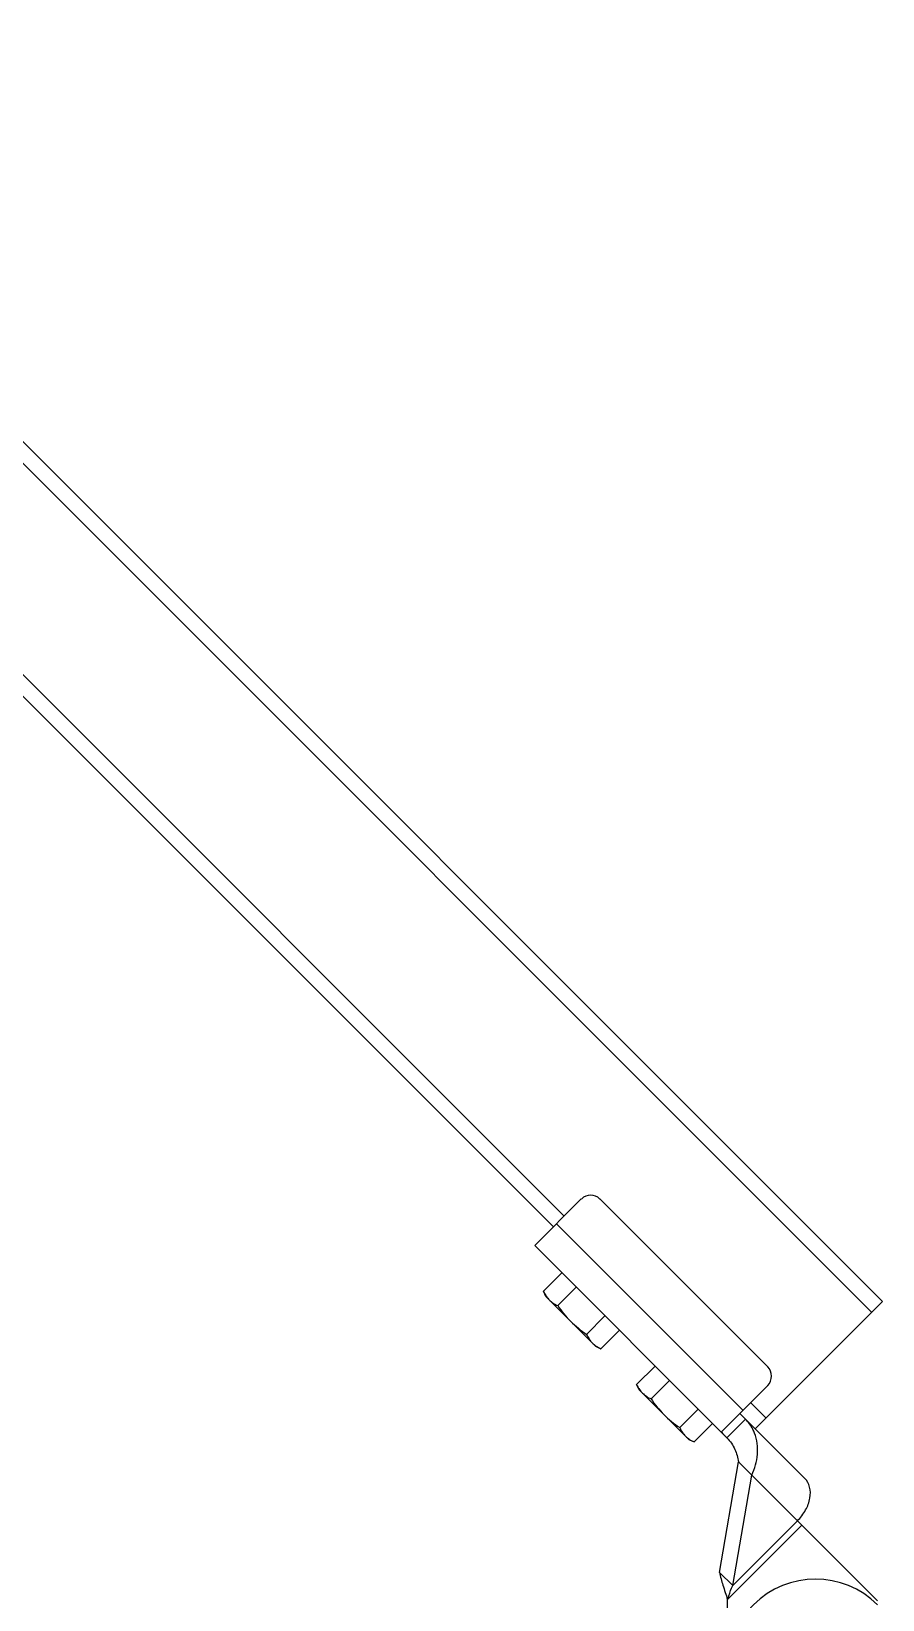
# Model space of a CAD drawing. Extents: x 4995099 to 5303443, y 4627657 to 4889583.
# Drawn here: x 5041850 to 5044734, y 4731816 to 4737128 of the extents above; entities that cross this region are included whole.
import ezdxf

# ---------------------------------------------------------------- set-up
doc = ezdxf.new("R2010")
doc.units = 0
doc.header["$LTSCALE"] = 1000
doc.header["$MEASUREMENT"] = 0
doc.layers.get('0').update_dxf_attribs({"color": 4, "linetype": 'CONTINUOUS'})

msp = doc.modelspace()

# ---------------------------------------------------------------- linework, layer by layer
at = {"linetype": 'Continuous'}
for p, q in [((5039435.8, 4738050), (5044696.9, 4732789)), ((5039472.7, 4738086.8), (5044733.7, 4732825.8)), ((5039762.1, 4737008.1), (5043655, 4733115.2)), ((5039725.2, 4736971.3), (5043618.2, 4733078.4)), ((5043555, 4733015.2), (5043712.9, 4733173.1)), ((5043776, 4733173.1), (5044344.3, 4732604.8)), ((5043628.7, 4733088.9), (5044260.1, 4732457.5)), ((5044206, 4732364.3), (5043555, 4733015.2)), ((5043647.2, 4732923), (5043584.6, 4732860.4)), ((5043592.9, 4732842.6), (5043584.6, 4732860.4)), ((5043592.9, 4732842.6), (5043761.3, 4732674.3)), ((5043695.9, 4732874.4), (5043633.2, 4732811.8)), ((5044733.7, 4732825.8), (5044302.2, 4732394.3)), ((5043793.1, 4732777.2), (5043730.5, 4732714.6)), ((5043841.7, 4732728.6), (5043779.1, 4732666)), ((5043761.3, 4732674.3), (5043779.1, 4732666)), ((5043963, 4732607.3), (5043900.4, 4732544.7)), ((5043908.6, 4732526.9), (5043900.4, 4732544.7)), ((5043908.6, 4732526.9), (5044077, 4732358.5)), ((5044011.6, 4732558.7), (5043949, 4732496.1)), ((5044189.5, 4732386.8), (5044344.3, 4732541.6)), ((5044108.8, 4732461.5), (5044046.2, 4732398.9)), ((5044286.4, 4732483.8), (5044339.1, 4732431.1)), ((5044157.4, 4732412.9), (5044094.8, 4732350.3)), ((5044206, 4732364.3), (5044269.1, 4732427.4)), ((5044249.6, 4732446.9), (5044469.8, 4732226.7)), ((5044077, 4732358.5), (5044094.8, 4732350.3)), ((5044181.3, 4731908.4), (5044245.5, 4732282.6)), ((5044245.5, 4732282.6), (5044716.7, 4731811.5)), ((5044226, 4731863.7), (5044290.2, 4732238)), ((5044208.5, 4731816.6), (5044460.1, 4732068.1)), ((5044445.2, 4732083), (5044226, 4731863.7)), ((5044181.3, 4731908.4), (5044226, 4731863.7)), ((5044208.5, 4731588), (5044208.5, 4731816.6))]:
    msp.add_line(p, q, dxfattribs=at)
for centre, radius, start, end in [((5043744.5, 4733141.5), 44.6, 45, 135), ((5044312.8, 4732573.2), 44.6, 315, 45), ((5044506.2, 4731588), 297.7, 45, 225)]:
    msp.add_arc(centre, radius, start, end, dxfattribs=at)
for points, knots in [([(5043584.6, 4732860.4), (5043585.3, 4732858.9), (5043588.2, 4732853.1), (5043591.4, 4732847.4), (5043594.2, 4732843.5)], [0, 0, 0, 0, 0.253346, 1, 1, 1, 1]), ([(5043604.2, 4732831.4), (5043608.3, 4732827.3), (5043617.5, 4732819.9), (5043627.9, 4732814.3), (5043633.2, 4732811.8)], [0, 0, 0, 0, 0.493589, 1, 1, 1, 1]), ([(5043730.5, 4732714.6), (5043733, 4732709.2), (5043738.5, 4732698.8), (5043745.9, 4732689.6), (5043750, 4732685.5)], [0, 0, 0, 0, 0.506411, 1, 1, 1, 1]), ([(5043750, 4732685.5), (5043754.1, 4732681.4), (5043763.3, 4732674.1), (5043773.7, 4732668.5), (5043779.1, 4732666)], [0, 0, 0, 0, 0.493589, 1, 1, 1, 1]), ([(5043900.4, 4732544.7), (5043901, 4732543.2), (5043903.9, 4732537.4), (5043907.1, 4732531.7), (5043909.9, 4732527.7)], [0, 0, 0, 0, 0.253346, 1, 1, 1, 1]), ([(5043919.9, 4732515.6), (5043924, 4732511.5), (5043933.2, 4732504.2), (5043943.6, 4732498.6), (5043949, 4732496.1)], [0, 0, 0, 0, 0.493589, 1, 1, 1, 1]), ([(5044299.7, 4732380.2), (5044298, 4732384.6), (5044290.3, 4732401.8), (5044279.1, 4732417.5), (5044269.1, 4732427.4)], [0, 0, 0, 0, 0.252907, 1, 1, 1, 1]), ([(5044046.2, 4732398.9), (5044048.7, 4732393.5), (5044054.3, 4732383.1), (5044061.6, 4732373.9), (5044065.7, 4732369.8)], [0, 0, 0, 0, 0.506411, 1, 1, 1, 1]), ([(5044065.7, 4732369.8), (5044069.8, 4732365.7), (5044079, 4732358.3), (5044089.4, 4732352.8), (5044094.8, 4732350.3)], [0, 0, 0, 0, 0.493589, 1, 1, 1, 1]), ([(5044206, 4732364.3), (5044203.4, 4732366.8), (5044198.6, 4732371.7), (5044192.8, 4732377.6), (5044187.5, 4732384.8), (5044189.5, 4732386.8)], [0, 0, 0, 0, 0.378665, 0.693291, 1, 1, 1, 1]), ([(5044206, 4732364.3), (5044217.3, 4732353), (5044235, 4732327), (5044243.2, 4732297.1), (5044245.5, 4732282.6)], [0, 0, 0, 0, 0.522516, 1, 1, 1, 1]), ([(5044290.2, 4732238), (5044300.8, 4732259.8), (5044314.4, 4732307.6), (5044308.4, 4732357.6), (5044299.7, 4732380.2)], [0, 0, 0, 0, 0.500769, 1, 1, 1, 1]), ([(5044445.2, 4732083), (5044456, 4732093.8), (5044474.2, 4732117.7), (5044489.3, 4732157.7), (5044489.6, 4732196.7), (5044477.7, 4732218.8), (5044469.8, 4732226.7)], [0, 0, 0, 0, 0.287971, 0.555344, 0.790532, 1, 1, 1, 1]), ([(5044181.3, 4731908.4), (5044184, 4731893.7), (5044192.6, 4731862.8), (5044203, 4731832.6), (5044208.5, 4731816.6)], [0, 0, 0, 0, 0.468219, 1, 1, 1, 1]), ([(5044208.5, 4731816.6), (5044209.8, 4731820.6), (5044215, 4731836.6), (5044220.7, 4731852.4), (5044226, 4731863.7)], [0, 0, 0, 0, 0.254643, 1, 1, 1, 1])]:
    msp.add_open_spline(points, degree=3, knots=knots, dxfattribs=at)
for points in [[(5043594.2, 4732843.5), (5043597.1, 4732839.1), (5043600.5, 4732835.1), (5043604.2, 4732831.4)], [(5043633.2, 4732811.8), (5043646.3, 4732792.9), (5043660.8, 4732774.7), (5043677.1, 4732758.4)], [(5043677.1, 4732758.4), (5043693.4, 4732742.2), (5043711.5, 4732727.7), (5043730.5, 4732714.6)], [(5043909.9, 4732527.7), (5043912.9, 4732523.4), (5043916.2, 4732519.3), (5043919.9, 4732515.6)], [(5043949, 4732496.1), (5043962.1, 4732477.1), (5043976.5, 4732459), (5043992.8, 4732442.7)], [(5043992.8, 4732442.7), (5044009.1, 4732426.4), (5044027.2, 4732412), (5044046.2, 4732398.9)]]:
    msp.add_open_spline(points, degree=3, dxfattribs=at)

doc.saveas('drawing.dxf')
